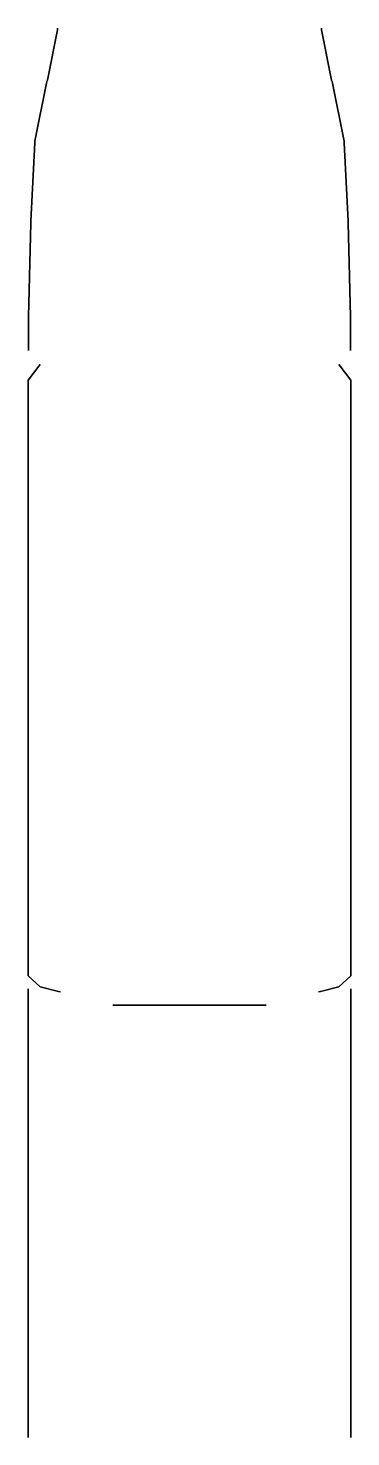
# Model space of a CAD drawing. Extents: x -4.1 to 4.1, y -35.2 to 35.3.
# Drawn here: x -4.04 to 4.04, y 0.01 to 35.31 of the extents above; entities that cross this region are included whole.
import ezdxf

# ---------------------------------------------------------------- set-up
doc = ezdxf.new("R2010")
doc.units = 0
doc.layers.add('RAILINGS', color=6, linetype='CONTINUOUS')

msp = doc.modelspace()

# ---------------------------------------------------------------- linework, layer by layer
at = {"layer": 'RAILINGS'}
for points in [[(-3.31, 35.27, 4.34), (-3.31, 35.27, 3.03), (-3.31, 35.31, 3.03), (-3.31, 35.31, 4.34)], [(-3.31, 35.27, 4.34), (-3.31, 35.27, 3.03), (-3.31, 35.31, 3.03), (-3.31, 35.31, 4.34)], [(3.31, 35.27, 4.34), (3.31, 35.27, 3.03), (3.31, 35.31, 3.03), (3.31, 35.31, 4.34)], [(3.31, 35.27, 4.34), (3.31, 35.27, 3.03), (3.31, 35.31, 3.03), (3.31, 35.31, 4.34)], [(-3.31, 35.27, 4.34), (-3.56, 34.01, 4.32), (-3.56, 34.01, 4.28), (-3.31, 35.27, 4.3)], [(-3.31, 35.27, 4.34), (-3.56, 34.01, 4.32), (-3.56, 34.01, 4.28), (-3.31, 35.27, 4.3)], [(-3.31, 35.27, 3.75), (-3.56, 34.01, 3.73), (-3.56, 34.01, 3.69), (-3.31, 35.27, 3.71)], [(-3.31, 35.27, 3.75), (-3.56, 34.01, 3.73), (-3.56, 34.01, 3.69), (-3.31, 35.27, 3.71)], [(3.31, 35.27, 3.75), (3.56, 34.01, 3.73), (3.56, 34.01, 3.69), (3.31, 35.27, 3.71)], [(3.31, 35.27, 3.75), (3.56, 34.01, 3.73), (3.56, 34.01, 3.69), (3.31, 35.27, 3.71)], [(3.31, 35.27, 4.34), (3.56, 34.01, 4.32), (3.56, 34.01, 4.28), (3.31, 35.27, 4.3)], [(3.31, 35.27, 4.34), (3.56, 34.01, 4.32), (3.56, 34.01, 4.28), (3.31, 35.27, 4.3)], [(-3.57, 33.97, 4.32), (-3.87, 32.48, 4.3), (-3.87, 32.48, 4.26), (-3.57, 33.97, 4.28)], [(-3.57, 33.97, 4.32), (-3.87, 32.48, 4.3), (-3.87, 32.48, 4.26), (-3.57, 33.97, 4.28)], [(-3.57, 33.97, 3.73), (-3.87, 32.48, 3.71), (-3.87, 32.48, 3.67), (-3.57, 33.97, 3.69)], [(-3.57, 33.97, 3.73), (-3.87, 32.48, 3.71), (-3.87, 32.48, 3.67), (-3.57, 33.97, 3.69)], [(-3.57, 33.97, 4.32), (-3.57, 33.97, 3.01), (-3.56, 34.01, 3.01), (-3.56, 34.01, 4.32)], [(-3.57, 33.97, 4.32), (-3.57, 33.97, 3.01), (-3.56, 34.01, 3.01), (-3.56, 34.01, 4.32)], [(3.57, 33.97, 4.32), (3.57, 33.97, 3.01), (3.56, 34.01, 3.01), (3.56, 34.01, 4.32)], [(3.57, 33.97, 4.32), (3.57, 33.97, 3.01), (3.56, 34.01, 3.01), (3.56, 34.01, 4.32)], [(3.57, 33.97, 3.73), (3.87, 32.48, 3.71), (3.87, 32.48, 3.67), (3.57, 33.97, 3.69)], [(3.57, 33.97, 3.73), (3.87, 32.48, 3.71), (3.87, 32.48, 3.67), (3.57, 33.97, 3.69)], [(3.57, 33.97, 4.32), (3.87, 32.48, 4.3), (3.87, 32.48, 4.26), (3.57, 33.97, 4.28)], [(3.57, 33.97, 4.32), (3.87, 32.48, 4.3), (3.87, 32.48, 4.26), (3.57, 33.97, 4.28)], [(-3.87, 32.44, 4.3), (-3.87, 32.44, 2.99), (-3.87, 32.48, 2.99), (-3.87, 32.48, 4.3)], [(-3.87, 32.44, 4.3), (-3.87, 32.44, 2.99), (-3.87, 32.48, 2.99), (-3.87, 32.48, 4.3)], [(3.87, 32.44, 4.3), (3.87, 32.44, 2.99), (3.87, 32.48, 2.99), (3.87, 32.48, 4.3)], [(3.87, 32.44, 4.3), (3.87, 32.44, 2.99), (3.87, 32.48, 2.99), (3.87, 32.48, 4.3)], [(-3.87, 32.44, 4.3), (-3.97, 30.47, 4.3), (-3.97, 30.47, 4.26), (-3.87, 32.44, 4.26)], [(-3.87, 32.44, 4.3), (-3.97, 30.47, 4.3), (-3.97, 30.47, 4.26), (-3.87, 32.44, 4.26)], [(-3.87, 32.44, 3.71), (-3.97, 30.47, 3.71), (-3.97, 30.47, 3.67), (-3.87, 32.44, 3.67)], [(-3.87, 32.44, 3.71), (-3.97, 30.47, 3.71), (-3.97, 30.47, 3.67), (-3.87, 32.44, 3.67)], [(3.87, 32.44, 3.71), (3.97, 30.47, 3.71), (3.97, 30.47, 3.67), (3.87, 32.44, 3.67)], [(3.87, 32.44, 3.71), (3.97, 30.47, 3.71), (3.97, 30.47, 3.67), (3.87, 32.44, 3.67)], [(3.87, 32.44, 4.3), (3.97, 30.47, 4.3), (3.97, 30.47, 4.26), (3.87, 32.44, 4.26)], [(3.87, 32.44, 4.3), (3.97, 30.47, 4.3), (3.97, 30.47, 4.26), (3.87, 32.44, 4.26)], [(-3.97, 30.43, 4.3), (-4.03, 28.08, 4.3), (-4.03, 28.08, 4.26), (-3.97, 30.43, 4.26)], [(-3.97, 30.43, 4.3), (-4.03, 28.08, 4.3), (-4.03, 28.08, 4.26), (-3.97, 30.43, 4.26)], [(-3.97, 30.43, 3.71), (-4.03, 28.08, 3.71), (-4.03, 28.08, 3.67), (-3.97, 30.43, 3.67)], [(-3.97, 30.43, 3.71), (-4.03, 28.08, 3.71), (-4.03, 28.08, 3.67), (-3.97, 30.43, 3.67)], [(-3.97, 30.43, 4.3), (-3.97, 30.43, 2.99), (-3.97, 30.47, 2.99), (-3.97, 30.47, 4.3)], [(-3.97, 30.43, 4.3), (-3.97, 30.43, 2.99), (-3.97, 30.47, 2.99), (-3.97, 30.47, 4.3)], [(3.97, 30.43, 4.3), (3.97, 30.43, 2.99), (3.97, 30.47, 2.99), (3.97, 30.47, 4.3)], [(3.97, 30.43, 4.3), (3.97, 30.43, 2.99), (3.97, 30.47, 2.99), (3.97, 30.47, 4.3)], [(3.97, 30.43, 3.71), (4.03, 28.08, 3.71), (4.03, 28.08, 3.67), (3.97, 30.43, 3.67)], [(3.97, 30.43, 3.71), (4.03, 28.08, 3.71), (4.03, 28.08, 3.67), (3.97, 30.43, 3.67)], [(3.97, 30.43, 4.3), (4.03, 28.08, 4.3), (4.03, 28.08, 4.26), (3.97, 30.43, 4.26)], [(3.97, 30.43, 4.3), (4.03, 28.08, 4.3), (4.03, 28.08, 4.26), (3.97, 30.43, 4.26)], [(-4.03, 28.04, 4.3), (-4.03, 28.04, 2.99), (-4.03, 28.08, 2.99), (-4.03, 28.08, 4.3)], [(-4.03, 28.04, 4.3), (-4.03, 28.04, 2.99), (-4.03, 28.08, 2.99), (-4.03, 28.08, 4.3)], [(-4.03, 28.04, 4.3), (-4.03, 27.23, 4.3), (-4.03, 27.23, 4.26), (-4.03, 28.04, 4.26)], [(-4.03, 28.04, 4.3), (-4.03, 27.23, 4.3), (-4.03, 27.23, 4.26), (-4.03, 28.04, 4.26)], [(-4.03, 28.04, 3.71), (-4.03, 27.23, 3.71), (-4.03, 27.23, 3.67), (-4.03, 28.04, 3.67)], [(-4.03, 28.04, 3.71), (-4.03, 27.23, 3.71), (-4.03, 27.23, 3.67), (-4.03, 28.04, 3.67)], [(4.03, 28.04, 4.3), (4.03, 28.04, 2.99), (4.03, 28.08, 2.99), (4.03, 28.08, 4.3)], [(4.03, 28.04, 4.3), (4.03, 28.04, 2.99), (4.03, 28.08, 2.99), (4.03, 28.08, 4.3)], [(4.03, 28.04, 3.71), (4.03, 27.23, 3.71), (4.03, 27.23, 3.67), (4.03, 28.04, 3.67)], [(4.03, 28.04, 3.71), (4.03, 27.23, 3.71), (4.03, 27.23, 3.67), (4.03, 28.04, 3.67)], [(4.03, 28.04, 4.3), (4.03, 27.23, 4.3), (4.03, 27.23, 4.26), (4.03, 28.04, 4.26)], [(4.03, 28.04, 4.3), (4.03, 27.23, 4.3), (4.03, 27.23, 4.26), (4.03, 28.04, 4.26)], [(-3.77, 26.84, 6.67), (-4.04, 26.49, 6.67), (-4.04, 26.49, 6.63), (-3.77, 26.84, 6.63)], [(-3.77, 26.84, 6.67), (-4.04, 26.49, 6.67), (-4.04, 26.49, 6.63), (-3.77, 26.84, 6.63)], [(-3.77, 26.84, 6.19), (-4.04, 26.49, 6.19), (-4.04, 26.49, 6.15), (-3.77, 26.84, 6.15)], [(-3.77, 26.84, 6.19), (-4.04, 26.49, 6.19), (-4.04, 26.49, 6.15), (-3.77, 26.84, 6.15)], [(-3.77, 26.84, 6.67), (-3.77, 26.84, 5.69), (-3.74, 26.88, 5.69), (-3.74, 26.88, 6.67)], [(-3.77, 26.84, 6.67), (-3.77, 26.84, 5.69), (-3.74, 26.88, 5.69), (-3.74, 26.88, 6.67)], [(3.77, 26.84, 6.67), (3.77, 26.84, 5.69), (3.74, 26.88, 5.69), (3.74, 26.88, 6.67)], [(3.77, 26.84, 6.67), (3.77, 26.84, 5.69), (3.74, 26.88, 5.69), (3.74, 26.88, 6.67)], [(3.77, 26.84, 6.19), (4.04, 26.49, 6.19), (4.04, 26.49, 6.15), (3.77, 26.84, 6.15)], [(3.77, 26.84, 6.19), (4.04, 26.49, 6.19), (4.04, 26.49, 6.15), (3.77, 26.84, 6.15)], [(3.77, 26.84, 6.67), (4.04, 26.49, 6.67), (4.04, 26.49, 6.63), (3.77, 26.84, 6.63)], [(3.77, 26.84, 6.67), (4.04, 26.49, 6.67), (4.04, 26.49, 6.63), (3.77, 26.84, 6.63)], [(-4.04, 26.49, 6.67), (-4.04, 25.51, 6.67), (-4.04, 25.51, 6.63), (-4.04, 26.49, 6.63)], [(-4.04, 26.49, 6.67), (-4.04, 25.51, 6.67), (-4.04, 25.51, 6.63), (-4.04, 26.49, 6.63)], [(-4.04, 26.49, 6.19), (-4.04, 25.51, 6.19), (-4.04, 25.51, 6.15), (-4.04, 26.49, 6.15)], [(-4.04, 26.49, 6.19), (-4.04, 25.51, 6.19), (-4.04, 25.51, 6.15), (-4.04, 26.49, 6.15)], [(4.04, 26.49, 6.19), (4.04, 25.51, 6.19), (4.04, 25.51, 6.15), (4.04, 26.49, 6.15)], [(4.04, 26.49, 6.19), (4.04, 25.51, 6.19), (4.04, 25.51, 6.15), (4.04, 26.49, 6.15)], [(4.04, 26.49, 6.67), (4.04, 25.51, 6.67), (4.04, 25.51, 6.63), (4.04, 26.49, 6.63)], [(4.04, 26.49, 6.67), (4.04, 25.51, 6.67), (4.04, 25.51, 6.63), (4.04, 26.49, 6.63)], [(-4.04, 25.47, 6.67), (-4.04, 25.47, 5.69), (-4.04, 25.51, 5.69), (-4.04, 25.51, 6.67)], [(-4.04, 25.47, 6.67), (-4.04, 25.47, 5.69), (-4.04, 25.51, 5.69), (-4.04, 25.51, 6.67)], [(-4.04, 25.47, 6.67), (-4.04, 23.99, 6.67), (-4.04, 23.99, 6.63), (-4.04, 25.47, 6.63)], [(-4.04, 25.47, 6.67), (-4.04, 23.99, 6.67), (-4.04, 23.99, 6.63), (-4.04, 25.47, 6.63)], [(-4.04, 25.47, 6.19), (-4.04, 23.99, 6.19), (-4.04, 23.99, 6.15), (-4.04, 25.47, 6.15)], [(-4.04, 25.47, 6.19), (-4.04, 23.99, 6.19), (-4.04, 23.99, 6.15), (-4.04, 25.47, 6.15)], [(4.04, 25.47, 6.67), (4.04, 25.47, 5.69), (4.04, 25.51, 5.69), (4.04, 25.51, 6.67)], [(4.04, 25.47, 6.67), (4.04, 25.47, 5.69), (4.04, 25.51, 5.69), (4.04, 25.51, 6.67)], [(4.04, 25.47, 6.19), (4.04, 23.99, 6.19), (4.04, 23.99, 6.15), (4.04, 25.47, 6.15)], [(4.04, 25.47, 6.19), (4.04, 23.99, 6.19), (4.04, 23.99, 6.15), (4.04, 25.47, 6.15)], [(4.04, 25.47, 6.67), (4.04, 23.99, 6.67), (4.04, 23.99, 6.63), (4.04, 25.47, 6.63)], [(4.04, 25.47, 6.67), (4.04, 23.99, 6.67), (4.04, 23.99, 6.63), (4.04, 25.47, 6.63)], [(-4.04, 23.95, 6.67), (-4.04, 23.95, 5.69), (-4.04, 23.99, 5.69), (-4.04, 23.99, 6.67)], [(-4.04, 23.95, 6.67), (-4.04, 23.95, 5.69), (-4.04, 23.99, 5.69), (-4.04, 23.99, 6.67)], [(-4.04, 23.95, 6.67), (-4.04, 22.47, 6.67), (-4.04, 22.47, 6.63), (-4.04, 23.95, 6.63)], [(-4.04, 23.95, 6.67), (-4.04, 22.47, 6.67), (-4.04, 22.47, 6.63), (-4.04, 23.95, 6.63)], [(-4.04, 23.95, 6.19), (-4.04, 22.47, 6.19), (-4.04, 22.47, 6.15), (-4.04, 23.95, 6.15)], [(-4.04, 23.95, 6.19), (-4.04, 22.47, 6.19), (-4.04, 22.47, 6.15), (-4.04, 23.95, 6.15)], [(4.04, 23.95, 6.67), (4.04, 23.95, 5.69), (4.04, 23.99, 5.69), (4.04, 23.99, 6.67)], [(4.04, 23.95, 6.67), (4.04, 23.95, 5.69), (4.04, 23.99, 5.69), (4.04, 23.99, 6.67)], [(4.04, 23.95, 6.19), (4.04, 22.47, 6.19), (4.04, 22.47, 6.15), (4.04, 23.95, 6.15)], [(4.04, 23.95, 6.19), (4.04, 22.47, 6.19), (4.04, 22.47, 6.15), (4.04, 23.95, 6.15)], [(4.04, 23.95, 6.67), (4.04, 22.47, 6.67), (4.04, 22.47, 6.63), (4.04, 23.95, 6.63)], [(4.04, 23.95, 6.67), (4.04, 22.47, 6.67), (4.04, 22.47, 6.63), (4.04, 23.95, 6.63)], [(-4.04, 22.43, 6.67), (-4.04, 22.43, 5.69), (-4.04, 22.47, 5.69), (-4.04, 22.47, 6.67)], [(-4.04, 22.43, 6.67), (-4.04, 22.43, 5.69), (-4.04, 22.47, 5.69), (-4.04, 22.47, 6.67)], [(-4.04, 22.43, 6.67), (-4.04, 21.04, 6.67), (-4.04, 21.04, 6.63), (-4.04, 22.43, 6.63)], [(-4.04, 22.43, 6.67), (-4.04, 21.04, 6.67), (-4.04, 21.04, 6.63), (-4.04, 22.43, 6.63)], [(-4.04, 22.43, 6.19), (-4.04, 21.04, 6.19), (-4.04, 21.04, 6.15), (-4.04, 22.43, 6.15)], [(-4.04, 22.43, 6.19), (-4.04, 21.04, 6.19), (-4.04, 21.04, 6.15), (-4.04, 22.43, 6.15)], [(4.04, 22.43, 6.67), (4.04, 22.43, 5.69), (4.04, 22.47, 5.69), (4.04, 22.47, 6.67)], [(4.04, 22.43, 6.67), (4.04, 22.43, 5.69), (4.04, 22.47, 5.69), (4.04, 22.47, 6.67)], [(4.04, 22.43, 6.19), (4.04, 21.04, 6.19), (4.04, 21.04, 6.15), (4.04, 22.43, 6.15)], [(4.04, 22.43, 6.19), (4.04, 21.04, 6.19), (4.04, 21.04, 6.15), (4.04, 22.43, 6.15)], [(4.04, 22.43, 6.67), (4.04, 21.04, 6.67), (4.04, 21.04, 6.63), (4.04, 22.43, 6.63)], [(4.04, 22.43, 6.67), (4.04, 21.04, 6.67), (4.04, 21.04, 6.63), (4.04, 22.43, 6.63)], [(-4.04, 21, 6.67), (-4.04, 21, 5.69), (-4.04, 21.04, 5.69), (-4.04, 21.04, 6.67)], [(-4.04, 21, 6.67), (-4.04, 21, 5.69), (-4.04, 21.04, 5.69), (-4.04, 21.04, 6.67)], [(-4.04, 21, 6.67), (-4.04, 19.55, 6.67), (-4.04, 19.55, 6.63), (-4.04, 21, 6.63)], [(-4.04, 21, 6.67), (-4.04, 19.55, 6.67), (-4.04, 19.55, 6.63), (-4.04, 21, 6.63)], [(-4.04, 21, 6.19), (-4.04, 19.55, 6.19), (-4.04, 19.55, 6.15), (-4.04, 21, 6.15)], [(-4.04, 21, 6.19), (-4.04, 19.55, 6.19), (-4.04, 19.55, 6.15), (-4.04, 21, 6.15)], [(4.04, 21, 6.67), (4.04, 21, 5.69), (4.04, 21.04, 5.69), (4.04, 21.04, 6.67)], [(4.04, 21, 6.67), (4.04, 21, 5.69), (4.04, 21.04, 5.69), (4.04, 21.04, 6.67)], [(4.04, 21, 6.19), (4.04, 19.55, 6.19), (4.04, 19.55, 6.15), (4.04, 21, 6.15)], [(4.04, 21, 6.19), (4.04, 19.55, 6.19), (4.04, 19.55, 6.15), (4.04, 21, 6.15)], [(4.04, 21, 6.67), (4.04, 19.55, 6.67), (4.04, 19.55, 6.63), (4.04, 21, 6.63)], [(4.04, 21, 6.67), (4.04, 19.55, 6.67), (4.04, 19.55, 6.63), (4.04, 21, 6.63)], [(-4.04, 19.51, 6.67), (-4.04, 19.51, 5.69), (-4.04, 19.55, 5.69), (-4.04, 19.55, 6.67)], [(-4.04, 19.51, 6.67), (-4.04, 19.51, 5.69), (-4.04, 19.55, 5.69), (-4.04, 19.55, 6.67)], [(-4.04, 19.51, 6.67), (-4.04, 18.04, 6.67), (-4.04, 18.04, 6.63), (-4.04, 19.51, 6.63)], [(-4.04, 19.51, 6.67), (-4.04, 18.04, 6.67), (-4.04, 18.04, 6.63), (-4.04, 19.51, 6.63)], [(-4.04, 19.51, 6.19), (-4.04, 18.04, 6.19), (-4.04, 18.04, 6.15), (-4.04, 19.51, 6.15)], [(-4.04, 19.51, 6.19), (-4.04, 18.04, 6.19), (-4.04, 18.04, 6.15), (-4.04, 19.51, 6.15)], [(4.04, 19.51, 6.67), (4.04, 19.51, 5.69), (4.04, 19.55, 5.69), (4.04, 19.55, 6.67)], [(4.04, 19.51, 6.67), (4.04, 19.51, 5.69), (4.04, 19.55, 5.69), (4.04, 19.55, 6.67)], [(4.04, 19.51, 6.19), (4.04, 18.04, 6.19), (4.04, 18.04, 6.15), (4.04, 19.51, 6.15)], [(4.04, 19.51, 6.19), (4.04, 18.04, 6.19), (4.04, 18.04, 6.15), (4.04, 19.51, 6.15)], [(4.04, 19.51, 6.67), (4.04, 18.04, 6.67), (4.04, 18.04, 6.63), (4.04, 19.51, 6.63)], [(4.04, 19.51, 6.67), (4.04, 18.04, 6.67), (4.04, 18.04, 6.63), (4.04, 19.51, 6.63)], [(-4.04, 18, 6.67), (-4.04, 18, 5.69), (-4.04, 18.04, 5.69), (-4.04, 18.04, 6.67)], [(-4.04, 18, 6.67), (-4.04, 18, 5.69), (-4.04, 18.04, 5.69), (-4.04, 18.04, 6.67)], [(4.04, 18, 6.67), (4.04, 18, 5.69), (4.04, 18.04, 5.69), (4.04, 18.04, 6.67)], [(4.04, 18, 6.67), (4.04, 18, 5.69), (4.04, 18.04, 5.69), (4.04, 18.04, 6.67)], [(-4.04, 18, 6.67), (-4.04, 16.42, 6.67), (-4.04, 16.42, 6.63), (-4.04, 18, 6.63)], [(-4.04, 18, 6.67), (-4.04, 16.42, 6.67), (-4.04, 16.42, 6.63), (-4.04, 18, 6.63)], [(-4.04, 18, 6.19), (-4.04, 16.42, 6.19), (-4.04, 16.42, 6.15), (-4.04, 18, 6.15)], [(-4.04, 18, 6.19), (-4.04, 16.42, 6.19), (-4.04, 16.42, 6.15), (-4.04, 18, 6.15)], [(4.04, 18, 6.19), (4.04, 16.42, 6.19), (4.04, 16.42, 6.15), (4.04, 18, 6.15)], [(4.04, 18, 6.19), (4.04, 16.42, 6.19), (4.04, 16.42, 6.15), (4.04, 18, 6.15)], [(4.04, 18, 6.67), (4.04, 16.42, 6.67), (4.04, 16.42, 6.63), (4.04, 18, 6.63)], [(4.04, 18, 6.67), (4.04, 16.42, 6.67), (4.04, 16.42, 6.63), (4.04, 18, 6.63)], [(-4.04, 16.38, 6.67), (-4.04, 16.38, 5.69), (-4.04, 16.42, 5.69), (-4.04, 16.42, 6.67)], [(-4.04, 16.38, 6.67), (-4.04, 16.38, 5.69), (-4.04, 16.42, 5.69), (-4.04, 16.42, 6.67)], [(-4.04, 16.38, 6.67), (-4.04, 14.98, 6.67), (-4.04, 14.98, 6.63), (-4.04, 16.38, 6.63)], [(-4.04, 16.38, 6.67), (-4.04, 14.98, 6.67), (-4.04, 14.98, 6.63), (-4.04, 16.38, 6.63)], [(-4.04, 16.38, 6.19), (-4.04, 14.98, 6.19), (-4.04, 14.98, 6.15), (-4.04, 16.38, 6.15)], [(-4.04, 16.38, 6.19), (-4.04, 14.98, 6.19), (-4.04, 14.98, 6.15), (-4.04, 16.38, 6.15)], [(4.04, 16.38, 6.67), (4.04, 16.38, 5.69), (4.04, 16.42, 5.69), (4.04, 16.42, 6.67)], [(4.04, 16.38, 6.67), (4.04, 16.38, 5.69), (4.04, 16.42, 5.69), (4.04, 16.42, 6.67)], [(4.04, 16.38, 6.19), (4.04, 14.98, 6.19), (4.04, 14.98, 6.15), (4.04, 16.38, 6.15)], [(4.04, 16.38, 6.19), (4.04, 14.98, 6.19), (4.04, 14.98, 6.15), (4.04, 16.38, 6.15)], [(4.04, 16.38, 6.67), (4.04, 14.98, 6.67), (4.04, 14.98, 6.63), (4.04, 16.38, 6.63)], [(4.04, 16.38, 6.67), (4.04, 14.98, 6.67), (4.04, 14.98, 6.63), (4.04, 16.38, 6.63)], [(-4.04, 14.94, 6.67), (-4.04, 14.94, 5.69), (-4.04, 14.98, 5.69), (-4.04, 14.98, 6.67)], [(-4.04, 14.94, 6.67), (-4.04, 14.94, 5.69), (-4.04, 14.98, 5.69), (-4.04, 14.98, 6.67)], [(-4.04, 14.94, 6.67), (-4.04, 13.39, 6.67), (-4.04, 13.39, 6.63), (-4.04, 14.94, 6.63)], [(-4.04, 14.94, 6.67), (-4.04, 13.39, 6.67), (-4.04, 13.39, 6.63), (-4.04, 14.94, 6.63)], [(-4.04, 14.94, 6.19), (-4.04, 13.39, 6.19), (-4.04, 13.39, 6.15), (-4.04, 14.94, 6.15)], [(-4.04, 14.94, 6.19), (-4.04, 13.39, 6.19), (-4.04, 13.39, 6.15), (-4.04, 14.94, 6.15)], [(4.04, 14.94, 6.67), (4.04, 14.94, 5.69), (4.04, 14.98, 5.69), (4.04, 14.98, 6.67)], [(4.04, 14.94, 6.67), (4.04, 14.94, 5.69), (4.04, 14.98, 5.69), (4.04, 14.98, 6.67)], [(4.04, 14.94, 6.19), (4.04, 13.39, 6.19), (4.04, 13.39, 6.15), (4.04, 14.94, 6.15)], [(4.04, 14.94, 6.19), (4.04, 13.39, 6.19), (4.04, 13.39, 6.15), (4.04, 14.94, 6.15)], [(4.04, 14.94, 6.67), (4.04, 13.39, 6.67), (4.04, 13.39, 6.63), (4.04, 14.94, 6.63)], [(4.04, 14.94, 6.67), (4.04, 13.39, 6.67), (4.04, 13.39, 6.63), (4.04, 14.94, 6.63)], [(-4.04, 13.35, 6.67), (-4.04, 13.35, 5.69), (-4.04, 13.39, 5.69), (-4.04, 13.39, 6.67)], [(-4.04, 13.35, 6.67), (-4.04, 13.35, 5.69), (-4.04, 13.39, 5.69), (-4.04, 13.39, 6.67)], [(-4.04, 13.35, 6.67), (-4.04, 11.87, 6.67), (-4.04, 11.87, 6.63), (-4.04, 13.35, 6.63)], [(-4.04, 13.35, 6.67), (-4.04, 11.87, 6.67), (-4.04, 11.87, 6.63), (-4.04, 13.35, 6.63)], [(-4.04, 13.35, 6.19), (-4.04, 11.87, 6.19), (-4.04, 11.87, 6.15), (-4.04, 13.35, 6.15)], [(-4.04, 13.35, 6.19), (-4.04, 11.87, 6.19), (-4.04, 11.87, 6.15), (-4.04, 13.35, 6.15)], [(4.04, 13.35, 6.67), (4.04, 13.35, 5.69), (4.04, 13.39, 5.69), (4.04, 13.39, 6.67)], [(4.04, 13.35, 6.67), (4.04, 13.35, 5.69), (4.04, 13.39, 5.69), (4.04, 13.39, 6.67)], [(4.04, 13.35, 6.19), (4.04, 11.87, 6.19), (4.04, 11.87, 6.15), (4.04, 13.35, 6.15)], [(4.04, 13.35, 6.19), (4.04, 11.87, 6.19), (4.04, 11.87, 6.15), (4.04, 13.35, 6.15)], [(4.04, 13.35, 6.67), (4.04, 11.87, 6.67), (4.04, 11.87, 6.63), (4.04, 13.35, 6.63)], [(4.04, 13.35, 6.67), (4.04, 11.87, 6.67), (4.04, 11.87, 6.63), (4.04, 13.35, 6.63)], [(-4.04, 11.83, 6.67), (-4.04, 11.83, 5.69), (-4.04, 11.87, 5.69), (-4.04, 11.87, 6.67)], [(-4.04, 11.83, 6.67), (-4.04, 11.83, 5.69), (-4.04, 11.87, 5.69), (-4.04, 11.87, 6.67)], [(-4.04, 11.83, 6.67), (-4.04, 11.56, 6.67), (-4.04, 11.56, 6.63), (-4.04, 11.83, 6.63)], [(-4.04, 11.83, 6.67), (-4.04, 11.56, 6.67), (-4.04, 11.56, 6.63), (-4.04, 11.83, 6.63)], [(-4.04, 11.83, 6.19), (-4.04, 11.56, 6.19), (-4.04, 11.56, 6.15), (-4.04, 11.83, 6.15)], [(-4.04, 11.83, 6.19), (-4.04, 11.56, 6.19), (-4.04, 11.56, 6.15), (-4.04, 11.83, 6.15)], [(4.04, 11.83, 6.67), (4.04, 11.83, 5.69), (4.04, 11.87, 5.69), (4.04, 11.87, 6.67)], [(4.04, 11.83, 6.67), (4.04, 11.83, 5.69), (4.04, 11.87, 5.69), (4.04, 11.87, 6.67)], [(4.04, 11.83, 6.19), (4.04, 11.56, 6.19), (4.04, 11.56, 6.15), (4.04, 11.83, 6.15)], [(4.04, 11.83, 6.19), (4.04, 11.56, 6.19), (4.04, 11.56, 6.15), (4.04, 11.83, 6.15)], [(4.04, 11.83, 6.67), (4.04, 11.56, 6.67), (4.04, 11.56, 6.63), (4.04, 11.83, 6.63)], [(4.04, 11.83, 6.67), (4.04, 11.56, 6.67), (4.04, 11.56, 6.63), (4.04, 11.83, 6.63)], [(-4.04, 11.56, 6.67), (-3.74, 11.29, 6.67), (-3.74, 11.29, 6.63), (-4.04, 11.56, 6.63)], [(-4.04, 11.56, 6.67), (-3.74, 11.29, 6.67), (-3.74, 11.29, 6.63), (-4.04, 11.56, 6.63)], [(-4.04, 11.56, 6.19), (-3.74, 11.29, 6.19), (-3.74, 11.29, 6.15), (-4.04, 11.56, 6.15)], [(-4.04, 11.56, 6.19), (-3.74, 11.29, 6.19), (-3.74, 11.29, 6.15), (-4.04, 11.56, 6.15)], [(4.04, 11.56, 6.19), (3.74, 11.29, 6.19), (3.74, 11.29, 6.15), (4.04, 11.56, 6.15)], [(4.04, 11.56, 6.19), (3.74, 11.29, 6.19), (3.74, 11.29, 6.15), (4.04, 11.56, 6.15)], [(4.04, 11.56, 6.67), (3.74, 11.29, 6.67), (3.74, 11.29, 6.63), (4.04, 11.56, 6.63)], [(4.04, 11.56, 6.67), (3.74, 11.29, 6.67), (3.74, 11.29, 6.63), (4.04, 11.56, 6.63)], [(-4.04, 11.24, 4.3), (-4.04, 9.65, 4.3), (-4.04, 9.65, 4.26), (-4.04, 11.24, 4.26)], [(-4.04, 11.24, 4.3), (-4.04, 9.65, 4.3), (-4.04, 9.65, 4.26), (-4.04, 11.24, 4.26)], [(-4.04, 11.24, 3.71), (-4.04, 9.65, 3.71), (-4.04, 9.65, 3.67), (-4.04, 11.24, 3.67)], [(-4.04, 11.24, 3.71), (-4.04, 9.65, 3.71), (-4.04, 9.65, 3.67), (-4.04, 11.24, 3.67)], [(-3.74, 11.29, 6.67), (-3.28, 11.17, 6.67), (-3.28, 11.17, 6.63), (-3.74, 11.29, 6.63)], [(-3.74, 11.29, 6.67), (-3.28, 11.17, 6.67), (-3.28, 11.17, 6.63), (-3.74, 11.29, 6.63)], [(-3.74, 11.29, 6.19), (-3.28, 11.17, 6.19), (-3.28, 11.17, 6.15), (-3.74, 11.29, 6.15)], [(-3.74, 11.29, 6.19), (-3.28, 11.17, 6.19), (-3.28, 11.17, 6.15), (-3.74, 11.29, 6.15)], [(-3.23, 11.16, 6.67), (-3.23, 11.16, 5.69), (-3.28, 11.17, 5.69), (-3.28, 11.17, 6.67)], [(-3.23, 11.16, 6.67), (-3.23, 11.16, 5.69), (-3.28, 11.17, 5.69), (-3.28, 11.17, 6.67)], [(3.23, 11.16, 6.67), (3.23, 11.16, 5.69), (3.28, 11.17, 5.69), (3.28, 11.17, 6.67)], [(3.23, 11.16, 6.67), (3.23, 11.16, 5.69), (3.28, 11.17, 5.69), (3.28, 11.17, 6.67)], [(3.74, 11.29, 6.19), (3.28, 11.17, 6.19), (3.28, 11.17, 6.15), (3.74, 11.29, 6.15)], [(3.74, 11.29, 6.19), (3.28, 11.17, 6.19), (3.28, 11.17, 6.15), (3.74, 11.29, 6.15)], [(3.74, 11.29, 6.67), (3.28, 11.17, 6.67), (3.28, 11.17, 6.63), (3.74, 11.29, 6.63)], [(3.74, 11.29, 6.67), (3.28, 11.17, 6.67), (3.28, 11.17, 6.63), (3.74, 11.29, 6.63)], [(4.04, 11.24, 3.71), (4.04, 9.65, 3.71), (4.04, 9.65, 3.67), (4.04, 11.24, 3.67)], [(4.04, 11.24, 3.71), (4.04, 9.65, 3.71), (4.04, 9.65, 3.67), (4.04, 11.24, 3.67)], [(4.04, 11.24, 4.3), (4.04, 9.65, 4.3), (4.04, 9.65, 4.26), (4.04, 11.24, 4.26)], [(4.04, 11.24, 4.3), (4.04, 9.65, 4.3), (4.04, 9.65, 4.26), (4.04, 11.24, 4.26)], [(-1.87, 10.83, 6.67), (-1.87, 10.83, 5.69), (-1.92, 10.83, 5.69), (-1.92, 10.83, 6.67)], [(-1.87, 10.83, 6.67), (-1.87, 10.83, 5.69), (-1.92, 10.83, 5.69), (-1.92, 10.83, 6.67)], [(-0.82, 10.83, 6.67), (-1.87, 10.83, 6.67), (-1.87, 10.83, 6.63), (-0.82, 10.83, 6.63)], [(-0.82, 10.83, 6.67), (-1.87, 10.83, 6.67), (-1.87, 10.83, 6.63), (-0.82, 10.83, 6.63)], [(-0.82, 10.83, 6.19), (-1.87, 10.83, 6.19), (-1.87, 10.83, 6.15), (-0.82, 10.83, 6.15)], [(-0.82, 10.83, 6.19), (-1.87, 10.83, 6.19), (-1.87, 10.83, 6.15), (-0.82, 10.83, 6.15)], [(-0.77, 10.83, 6.67), (-0.77, 10.83, 5.69), (-0.82, 10.83, 5.69), (-0.82, 10.83, 6.67)], [(-0.77, 10.83, 6.67), (-0.77, 10.83, 5.69), (-0.82, 10.83, 5.69), (-0.82, 10.83, 6.67)], [(-0.77, 10.83, 6.67), (0.77, 10.83, 6.67), (0.77, 10.83, 6.63), (-0.77, 10.83, 6.63)], [(-0.77, 10.83, 6.67), (0.77, 10.83, 6.67), (0.77, 10.83, 6.63), (-0.77, 10.83, 6.63)], [(-0.77, 10.83, 6.19), (0.77, 10.83, 6.19), (0.77, 10.83, 6.15), (-0.77, 10.83, 6.15)], [(-0.77, 10.83, 6.19), (0.77, 10.83, 6.19), (0.77, 10.83, 6.15), (-0.77, 10.83, 6.15)], [(0.77, 10.83, 6.67), (0.77, 10.83, 5.69), (0.82, 10.83, 5.69), (0.82, 10.83, 6.67)], [(0.77, 10.83, 6.67), (0.77, 10.83, 5.69), (0.82, 10.83, 5.69), (0.82, 10.83, 6.67)], [(0.82, 10.83, 6.19), (1.87, 10.83, 6.19), (1.87, 10.83, 6.15), (0.82, 10.83, 6.15)], [(0.82, 10.83, 6.19), (1.87, 10.83, 6.19), (1.87, 10.83, 6.15), (0.82, 10.83, 6.15)], [(0.82, 10.83, 6.67), (1.87, 10.83, 6.67), (1.87, 10.83, 6.63), (0.82, 10.83, 6.63)], [(0.82, 10.83, 6.67), (1.87, 10.83, 6.67), (1.87, 10.83, 6.63), (0.82, 10.83, 6.63)], [(1.87, 10.83, 6.67), (1.87, 10.83, 5.69), (1.92, 10.83, 5.69), (1.92, 10.83, 6.67)], [(1.87, 10.83, 6.67), (1.87, 10.83, 5.69), (1.92, 10.83, 5.69), (1.92, 10.83, 6.67)], [(-4.04, 9.61, 4.3), (-4.04, 9.61, 2.99), (-4.04, 9.65, 2.99), (-4.04, 9.65, 4.3)], [(-4.04, 9.61, 4.3), (-4.04, 9.61, 2.99), (-4.04, 9.65, 2.99), (-4.04, 9.65, 4.3)], [(-4.04, 9.61, 4.3), (-4.04, 7.83, 4.3), (-4.04, 7.83, 4.26), (-4.04, 9.61, 4.26)], [(-4.04, 9.61, 4.3), (-4.04, 7.83, 4.3), (-4.04, 7.83, 4.26), (-4.04, 9.61, 4.26)], [(-4.04, 9.61, 3.71), (-4.04, 7.83, 3.71), (-4.04, 7.83, 3.67), (-4.04, 9.61, 3.67)], [(-4.04, 9.61, 3.71), (-4.04, 7.83, 3.71), (-4.04, 7.83, 3.67), (-4.04, 9.61, 3.67)], [(4.04, 9.61, 4.3), (4.04, 9.61, 2.99), (4.04, 9.65, 2.99), (4.04, 9.65, 4.3)], [(4.04, 9.61, 4.3), (4.04, 9.61, 2.99), (4.04, 9.65, 2.99), (4.04, 9.65, 4.3)], [(4.04, 9.61, 3.71), (4.04, 7.83, 3.71), (4.04, 7.83, 3.67), (4.04, 9.61, 3.67)], [(4.04, 9.61, 3.71), (4.04, 7.83, 3.71), (4.04, 7.83, 3.67), (4.04, 9.61, 3.67)], [(4.04, 9.61, 4.3), (4.04, 7.83, 4.3), (4.04, 7.83, 4.26), (4.04, 9.61, 4.26)], [(4.04, 9.61, 4.3), (4.04, 7.83, 4.3), (4.04, 7.83, 4.26), (4.04, 9.61, 4.26)], [(-4.04, 7.79, 4.3), (-4.04, 7.79, 2.99), (-4.04, 7.83, 2.99), (-4.04, 7.83, 4.3)], [(-4.04, 7.79, 4.3), (-4.04, 7.79, 2.99), (-4.04, 7.83, 2.99), (-4.04, 7.83, 4.3)], [(-4.04, 7.79, 4.3), (-4.04, 6.08, 4.3), (-4.04, 6.08, 4.26), (-4.04, 7.79, 4.26)], [(-4.04, 7.79, 4.3), (-4.04, 6.08, 4.3), (-4.04, 6.08, 4.26), (-4.04, 7.79, 4.26)], [(-4.04, 7.79, 3.71), (-4.04, 6.08, 3.71), (-4.04, 6.08, 3.67), (-4.04, 7.79, 3.67)], [(-4.04, 7.79, 3.71), (-4.04, 6.08, 3.71), (-4.04, 6.08, 3.67), (-4.04, 7.79, 3.67)], [(4.04, 7.79, 4.3), (4.04, 7.79, 2.99), (4.04, 7.83, 2.99), (4.04, 7.83, 4.3)], [(4.04, 7.79, 4.3), (4.04, 7.79, 2.99), (4.04, 7.83, 2.99), (4.04, 7.83, 4.3)], [(4.04, 7.79, 3.71), (4.04, 6.08, 3.71), (4.04, 6.08, 3.67), (4.04, 7.79, 3.67)], [(4.04, 7.79, 3.71), (4.04, 6.08, 3.71), (4.04, 6.08, 3.67), (4.04, 7.79, 3.67)], [(4.04, 7.79, 4.3), (4.04, 6.08, 4.3), (4.04, 6.08, 4.26), (4.04, 7.79, 4.26)], [(4.04, 7.79, 4.3), (4.04, 6.08, 4.3), (4.04, 6.08, 4.26), (4.04, 7.79, 4.26)], [(-4.04, 6.04, 4.3), (-4.04, 6.04, 2.99), (-4.04, 6.08, 2.99), (-4.04, 6.08, 4.3)], [(-4.04, 6.04, 4.3), (-4.04, 6.04, 2.99), (-4.04, 6.08, 2.99), (-4.04, 6.08, 4.3)], [(-4.04, 6.04, 4.3), (-4.04, 4.23, 4.3), (-4.04, 4.23, 4.26), (-4.04, 6.04, 4.26)], [(-4.04, 6.04, 4.3), (-4.04, 4.23, 4.3), (-4.04, 4.23, 4.26), (-4.04, 6.04, 4.26)], [(-4.04, 6.04, 3.71), (-4.04, 4.23, 3.71), (-4.04, 4.23, 3.67), (-4.04, 6.04, 3.67)], [(-4.04, 6.04, 3.71), (-4.04, 4.23, 3.71), (-4.04, 4.23, 3.67), (-4.04, 6.04, 3.67)], [(4.04, 6.04, 4.3), (4.04, 6.04, 2.99), (4.04, 6.08, 2.99), (4.04, 6.08, 4.3)], [(4.04, 6.04, 4.3), (4.04, 6.04, 2.99), (4.04, 6.08, 2.99), (4.04, 6.08, 4.3)], [(4.04, 6.04, 3.71), (4.04, 4.23, 3.71), (4.04, 4.23, 3.67), (4.04, 6.04, 3.67)], [(4.04, 6.04, 3.71), (4.04, 4.23, 3.71), (4.04, 4.23, 3.67), (4.04, 6.04, 3.67)], [(4.04, 6.04, 4.3), (4.04, 4.23, 4.3), (4.04, 4.23, 4.26), (4.04, 6.04, 4.26)], [(4.04, 6.04, 4.3), (4.04, 4.23, 4.3), (4.04, 4.23, 4.26), (4.04, 6.04, 4.26)], [(-4.04, 4.19, 4.3), (-4.04, 4.19, 2.99), (-4.04, 4.23, 2.99), (-4.04, 4.23, 4.3)], [(-4.04, 4.19, 4.3), (-4.04, 4.19, 2.99), (-4.04, 4.23, 2.99), (-4.04, 4.23, 4.3)], [(-4.04, 4.19, 4.3), (-4.04, 2.45, 4.3), (-4.04, 2.45, 4.26), (-4.04, 4.19, 4.26)], [(-4.04, 4.19, 4.3), (-4.04, 2.45, 4.3), (-4.04, 2.45, 4.26), (-4.04, 4.19, 4.26)], [(-4.04, 4.19, 3.71), (-4.04, 2.45, 3.71), (-4.04, 2.45, 3.67), (-4.04, 4.19, 3.67)], [(-4.04, 4.19, 3.71), (-4.04, 2.45, 3.71), (-4.04, 2.45, 3.67), (-4.04, 4.19, 3.67)], [(4.04, 4.19, 4.3), (4.04, 4.19, 2.99), (4.04, 4.23, 2.99), (4.04, 4.23, 4.3)], [(4.04, 4.19, 4.3), (4.04, 4.19, 2.99), (4.04, 4.23, 2.99), (4.04, 4.23, 4.3)], [(4.04, 4.19, 3.71), (4.04, 2.45, 3.71), (4.04, 2.45, 3.67), (4.04, 4.19, 3.67)], [(4.04, 4.19, 3.71), (4.04, 2.45, 3.71), (4.04, 2.45, 3.67), (4.04, 4.19, 3.67)], [(4.04, 4.19, 4.3), (4.04, 2.45, 4.3), (4.04, 2.45, 4.26), (4.04, 4.19, 4.26)], [(4.04, 4.19, 4.3), (4.04, 2.45, 4.3), (4.04, 2.45, 4.26), (4.04, 4.19, 4.26)], [(-4.04, 2.41, 4.3), (-4.04, 2.41, 2.99), (-4.04, 2.45, 2.99), (-4.04, 2.45, 4.3)], [(-4.04, 2.41, 4.3), (-4.04, 2.41, 2.99), (-4.04, 2.45, 2.99), (-4.04, 2.45, 4.3)], [(-4.04, 2.41, 4.3), (-4.04, 0.03, 4.29), (-4.04, 0.03, 4.25), (-4.04, 2.41, 4.26)], [(-4.04, 2.41, 4.3), (-4.04, 0.03, 4.29), (-4.04, 0.03, 4.25), (-4.04, 2.41, 4.26)], [(-4.04, 2.41, 3.71), (-4.04, 0.03, 3.7), (-4.04, 0.03, 3.66), (-4.04, 2.41, 3.67)], [(-4.04, 2.41, 3.71), (-4.04, 0.03, 3.7), (-4.04, 0.03, 3.66), (-4.04, 2.41, 3.67)], [(4.04, 2.41, 4.3), (4.04, 2.41, 2.99), (4.04, 2.45, 2.99), (4.04, 2.45, 4.3)], [(4.04, 2.41, 4.3), (4.04, 2.41, 2.99), (4.04, 2.45, 2.99), (4.04, 2.45, 4.3)], [(4.04, 2.41, 3.71), (4.04, 0.03, 3.7), (4.04, 0.03, 3.66), (4.04, 2.41, 3.67)], [(4.04, 2.41, 3.71), (4.04, 0.03, 3.7), (4.04, 0.03, 3.66), (4.04, 2.41, 3.67)], [(4.04, 2.41, 4.3), (4.04, 0.03, 4.29), (4.04, 0.03, 4.25), (4.04, 2.41, 4.26)], [(4.04, 2.41, 4.3), (4.04, 0.03, 4.29), (4.04, 0.03, 4.25), (4.04, 2.41, 4.26)], [(-4.04, -0.01, 4.29), (-4.04, -0.01, 2.98), (-4.04, 0.03, 2.98), (-4.04, 0.03, 4.29)], [(-4.04, -0.01, 4.29), (-4.04, -0.01, 2.98), (-4.04, 0.03, 2.98), (-4.04, 0.03, 4.29)], [(4.04, -0.01, 4.29), (4.04, -0.01, 2.98), (4.04, 0.03, 2.98), (4.04, 0.03, 4.29)], [(4.04, -0.01, 4.29), (4.04, -0.01, 2.98), (4.04, 0.03, 2.98), (4.04, 0.03, 4.29)]]:
    msp.add_3dface(points, dxfattribs=at)

doc.saveas('drawing.dxf')
